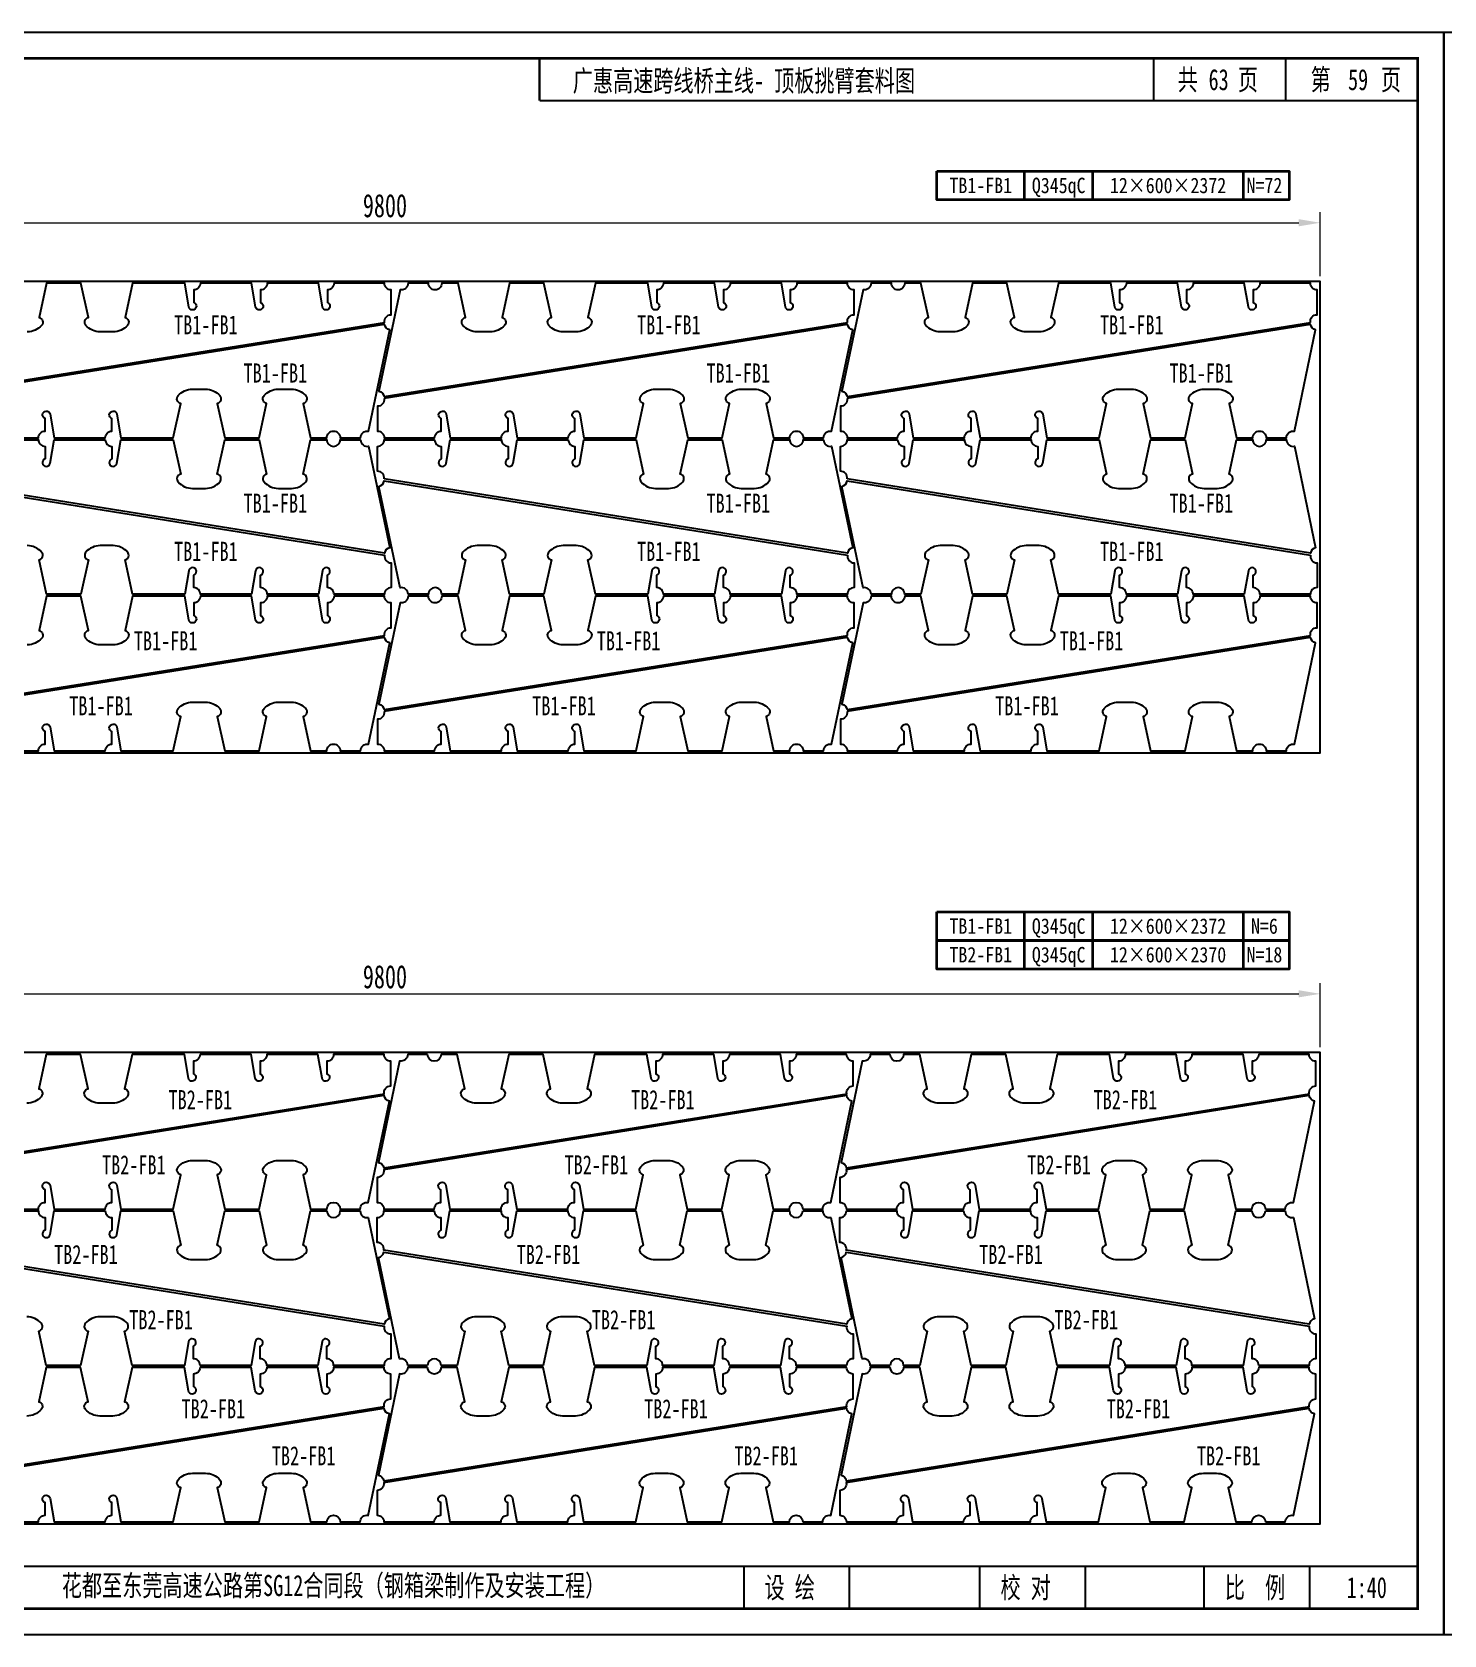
# Model space of a CAD drawing. Extents: x 1629247 to 2251351, y -601856 to -65897.
# Drawn here: x 2119438 to 2126836, y -208085 to -199685 of the extents above; entities that cross this region are included whole.
import ezdxf
from ezdxf.enums import TextEntityAlignment as Align

# ---------------------------------------------------------------- set-up
doc = ezdxf.new("R2010")
doc.units = 0
doc.header["$LTSCALE"] = 2
doc.header["$MEASUREMENT"] = 0
doc.header["$PDMODE"] = 35
doc.header["$PDSIZE"] = 50
doc.layers.get('0').update_dxf_attribs({"linetype": 'CONTINUOUS'})
doc.layers.get('Defpoints').update_dxf_attribs({"linetype": 'CONTINUOUS'})
doc.layers.add('1图框轮廓', color=7, linetype='CONTINUOUS', lineweight=35)
doc.layers.add('A3', color=7, linetype='CONTINUOUS')
doc.styles.add('仿宋', font='仿宋_GB2312_1.ttf', dxfattribs={"width": 0.7})
doc.dimstyles.new('标准标注样式-45', dxfattribs={"dimscale": 45, "dimtxt": 2.7, "dimasz": 2.5, "dimexe": 1.25, "dimexo": 0.625, "dimtad": 1, "dimdec": 0, "dimdsep": 46, "dimtxsty": '仿宋', "dimcen": 2.5, "dimclrd": 3, "dimclre": 3, "dimclrt": 4, "dimazin": 0, "dimtfac": 1, "dimtdec": 0, "dimtmove": 0, "dimatfit": 3, "dimfxl": 1.25, "dimlwd": 13, "dimlwe": 13, "dimarcsym": 0})

# ---------------------------------------------------------------- blocks, each defined once
blk = doc.blocks.new('tukuangA4-')
at = {"layer": 'A3'}
for p, q in [((12951, 10051), (12951, 10327)), ((13814, 10051), (13814, 10327)), ((10266, 173), (10266, 449)), ((10957, 173), (10957, 449)), ((11811, 173), (11811, 449)), ((12502, 173), (12502, 449)), ((13280, 173), (13280, 449)), ((13971, 173), (13971, 449))]:
    blk.add_line(p, q, dxfattribs=at)
blk.add_lwpolyline([(14850, 10500), (14850, 0), (0, 0), (0, 10500)], close=True, dxfattribs=at)
for points, const_width in [([(882, 10327), (14677, 10327), (14677, 173), (882, 173), (882, 10327)], 17.3), ([(8927, 10051), (8927, 10327)], 13.8), ([(8927, 10051), (14677, 10051)], 13.8), ([(882, 449), (14677, 449)], 13.8)]:
    blk.add_lwpolyline(points, dxfattribs=dict(at, const_width=const_width))
at = {"layer": 'A3', "color": 7, "linetype": 'Continuous', "style": '仿宋', "width": 0.7}
for s, p in [('共    页', (13106, 10120)), ('第     页', (13977, 10120)), ('花都至东莞高速公路第SG12合同段（钢箱梁制作及安装工程）', (5798, 255)), ('设 绘', (10401, 242)), ('校 对', (11946, 242)), ('比  例', (13415, 242))]:
    blk.add_text(s, height=138.1, dxfattribs=at).set_placement(p)
blk = doc.blocks.new('*D1124')
at = {"color": 3, "lineweight": 13, "ltscale": 3}
for p, q in [((2116387.2, -200963.1), (2116387.2, -200627.6)), ((2126187.2, -200963.1), (2126187.2, -200627.6))]:
    blk.add_line(p, q, dxfattribs=at)
at = {"color": 3, "linetype": 'ByBlock', "lineweight": 13, "ltscale": 3}
blk.add_line((2116499.7, -200683.8), (2126074.7, -200683.8), dxfattribs=at)
at = {"color": 3, "ltscale": 3}
for points in [[(2116499.7, -200665.1), (2116499.7, -200702.6), (2116387.2, -200683.8)], [(2126074.7, -200665.1), (2126074.7, -200702.6), (2126187.2, -200683.8)]]:
    blk.add_solid(points, dxfattribs=at)
at = {"layer": 'Defpoints', "color": 0, "ltscale": 3}
for p in [(2126187.2, -200683.8), (2116387.2, -200991.2), (2126187.2, -200991.2)]:
    blk.add_point(p, dxfattribs=at)
at = {"color": 4, "ltscale": 3, "insert": (2121287.2, -200595), "char_height": 121.5, "attachment_point": 5, "style": '仿宋'}
blk.add_mtext('9800', dxfattribs=at)
blk = doc.blocks.new('*D1140')
at = {"color": 3, "lineweight": 13, "ltscale": 3}
for p, q in [((2116387.2, -205004), (2116387.2, -204668.5)), ((2126187.2, -205004), (2126187.2, -204668.5))]:
    blk.add_line(p, q, dxfattribs=at)
at = {"color": 3, "linetype": 'ByBlock', "lineweight": 13, "ltscale": 3}
blk.add_line((2116499.7, -204724.8), (2126074.7, -204724.8), dxfattribs=at)
at = {"color": 3, "ltscale": 3}
for points in [[(2116499.7, -204706), (2116499.7, -204743.5), (2116387.2, -204724.8)], [(2126074.7, -204706), (2126074.7, -204743.5), (2126187.2, -204724.8)]]:
    blk.add_solid(points, dxfattribs=at)
at = {"layer": 'Defpoints', "color": 0, "ltscale": 3}
for p in [(2126187.2, -204724.8), (2116387.2, -205032.1), (2126187.2, -205032.1)]:
    blk.add_point(p, dxfattribs=at)
at = {"color": 4, "ltscale": 3, "insert": (2121287.2, -204635.9), "char_height": 121.5, "attachment_point": 5, "style": '仿宋'}
blk.add_mtext('9800', dxfattribs=at)

msp = doc.modelspace()

# ---------------------------------------------------------------- linework, layer by layer
at = {"color": 8, "ltscale": 3}
for points in [[(2116387.2, -203461.2), (2126187.2, -203461.2), (2126187.2, -200991.2), (2116387.2, -200991.2)], [(2116387.2, -207502.1), (2126187.2, -207502.1), (2126187.2, -205032.1), (2116387.2, -205032.1)]]:
    msp.add_lwpolyline(points, close=True, dxfattribs=at)
at = {"color": 1}
for points in [[(2118857.4, -201595.3), (2121284.9, -201206.3, -0.461548), (2121319.4, -201165.8), (2121319.4, -201035.8, -0.414214), (2121284.4, -201000.8), (2121020.4, -201000.8, -0.414214), (2120985.4, -201035.8), (2120985.4, -201101.7, -1.781125), (2120959.7, -201124.2), (2120938.4, -201000.8), (2120670.4, -201000.8, -0.414214), (2120635.4, -201035.8), (2120635.4, -201101.7, -1.781125), (2120609.7, -201124.2), (2120588.4, -201000.8), (2120320.4, -201000.8, -0.414214), (2120285.4, -201035.8), (2120285.4, -201101.7, -1.781125), (2120259.7, -201124.2), (2120238.4, -201000.8), (2119964.4, -201000.8), (2119925.3, -201180.8, -0.571769), (2119938.5, -201221.8, -0.215741), (2119863.4, -201255.8), (2119795.4, -201255.8, -0.215741), (2119720.3, -201221.8, -0.571769), (2119733.5, -201180.8), (2119694.4, -201000.8), (2119514.4, -201000.8), (2119475.3, -201180.8, -0.571769), (2119488.5, -201221.8, -0.215741), (2119413.4, -201255.8)], [(2119203.8, -201810.9), (2119471.8, -201810.9, -0.414214), (2119506.8, -201775.9), (2119506.8, -201710, -1.781125), (2119532.5, -201687.5), (2119553.8, -201810.9), (2119821.8, -201810.9, -0.414214), (2119856.8, -201775.9), (2119856.8, -201710, -1.781125), (2119882.5, -201687.5), (2119903.8, -201810.9), (2120177.8, -201810.9), (2120216.9, -201630.9, -0.571769), (2120203.7, -201589.9, -0.215741), (2120278.8, -201555.9), (2120346.8, -201555.9, -0.215741), (2120421.9, -201589.9, -0.571769), (2120408.7, -201630.9), (2120447.8, -201810.9), (2120627.8, -201810.9), (2120666.9, -201630.9, -0.571769), (2120653.7, -201589.9, -0.215741), (2120728.8, -201555.9), (2120796.8, -201555.9, -0.215741), (2120871.9, -201589.9, -0.571769), (2120858.7, -201630.9), (2120897.8, -201810.9), (2120982.8, -201810.9, -0.414214), (2121017.8, -201775.9, -0.414214), (2121052.8, -201810.9), (2121159.4, -201810.9, -0.475735), (2121201.6, -201776.7), (2121312.3, -201245.2, -0.311127), (2121284.9, -201216.5), (2118857.4, -201605.4, -0.461548)], [(2119203.8, -201820.9), (2119471.8, -201820.9, 0.414214), (2119506.8, -201855.9), (2119506.8, -201921.8, 1.781125), (2119532.5, -201944.3), (2119553.8, -201820.9), (2119821.8, -201820.9, 0.414214), (2119856.8, -201855.9), (2119856.8, -201921.8, 1.781125), (2119882.5, -201944.3), (2119903.8, -201820.9), (2120177.8, -201820.9), (2120216.9, -202000.9, 0.571769), (2120203.7, -202041.9, 0.215741), (2120278.8, -202075.9), (2120346.8, -202075.9, 0.215741), (2120421.9, -202041.9, 0.571769), (2120408.7, -202000.9), (2120447.8, -201820.9), (2120627.8, -201820.9), (2120666.9, -202000.9, 0.571769), (2120653.7, -202041.9, 0.215741), (2120728.8, -202075.9), (2120796.8, -202075.9, 0.215741), (2120871.9, -202041.9, 0.571769), (2120858.7, -202000.9), (2120897.8, -201820.9), (2120982.8, -201820.9, 0.414214), (2121017.8, -201855.9, 0.414214), (2121052.8, -201820.9), (2121159.4, -201820.9, 0.475735), (2121201.6, -201855.2), (2121312.3, -202386.7, 0.311127), (2121284.9, -202415.4), (2118857.4, -202026.5, 0.461548)], [(2118857.4, -202036.6), (2121284.9, -202425.5, 0.461548), (2121319.4, -202466.1), (2121319.4, -202596.1, 0.414214), (2121284.4, -202631.1), (2121020.4, -202631.1, 0.414214), (2120985.4, -202596.1), (2120985.4, -202530.1, 1.781125), (2120959.7, -202507.7), (2120938.4, -202631.1), (2120670.4, -202631.1, 0.414214), (2120635.4, -202596.1), (2120635.4, -202530.1, 1.781125), (2120609.7, -202507.7), (2120588.4, -202631.1), (2120320.4, -202631.1, 0.414214), (2120285.4, -202596.1), (2120285.4, -202530.1, 1.781125), (2120259.7, -202507.7), (2120238.4, -202631.1), (2119964.4, -202631.1), (2119925.3, -202451.1, 0.571769), (2119938.5, -202410, 0.215741), (2119863.4, -202376.1), (2119795.4, -202376.1, 0.215741), (2119720.3, -202410, 0.571769), (2119733.5, -202451.1), (2119694.4, -202631.1), (2119514.4, -202631.1), (2119475.3, -202451.1, 0.571769), (2119488.5, -202410, 0.215741), (2119413.4, -202376.1)], [(2118857.4, -203235.5), (2121284.9, -202846.6, -0.461548), (2121319.4, -202806.1), (2121319.4, -202676.1, -0.414214), (2121284.4, -202641.1), (2121020.4, -202641.1, -0.414214), (2120985.4, -202676.1), (2120985.4, -202742, -1.781125), (2120959.7, -202764.5), (2120938.4, -202641.1), (2120670.4, -202641.1, -0.414214), (2120635.4, -202676.1), (2120635.4, -202742, -1.781125), (2120609.7, -202764.5), (2120588.4, -202641.1), (2120320.4, -202641.1, -0.414214), (2120285.4, -202676.1), (2120285.4, -202742, -1.781125), (2120259.7, -202764.5), (2120238.4, -202641.1), (2119964.4, -202641.1), (2119925.3, -202821.1, -0.571769), (2119938.5, -202862.1, -0.215741), (2119863.4, -202896.1), (2119795.4, -202896.1, -0.215741), (2119720.3, -202862.1, -0.571769), (2119733.5, -202821.1), (2119694.4, -202641.1), (2119514.4, -202641.1), (2119475.3, -202821.1, -0.571769), (2119488.5, -202862.1, -0.215741), (2119413.4, -202896.1)], [(2119203.8, -203451.2), (2119471.8, -203451.2, -0.414214), (2119506.8, -203416.2), (2119506.8, -203350.3, -1.781125), (2119532.5, -203327.8), (2119553.8, -203451.2), (2119821.8, -203451.2, -0.414214), (2119856.8, -203416.2), (2119856.8, -203350.3, -1.781125), (2119882.5, -203327.8), (2119903.8, -203451.2), (2120177.8, -203451.2), (2120216.9, -203271.2, -0.571769), (2120203.7, -203230.2, -0.215741), (2120278.8, -203196.2), (2120346.8, -203196.2, -0.215741), (2120421.9, -203230.2, -0.571769), (2120408.7, -203271.2), (2120447.8, -203451.2), (2120627.8, -203451.2), (2120666.9, -203271.2, -0.571769), (2120653.7, -203230.2, -0.215741), (2120728.8, -203196.2), (2120796.8, -203196.2, -0.215741), (2120871.9, -203230.2, -0.571769), (2120858.7, -203271.2), (2120897.8, -203451.2), (2120982.8, -203451.2, -0.414214), (2121017.8, -203416.2, -0.414214), (2121052.8, -203451.2), (2121159.4, -203451.2, -0.475735), (2121201.6, -203416.9), (2121312.3, -202885.4, -0.311127), (2121284.9, -202856.7), (2118857.4, -203245.6, -0.461548)], [(2118857.4, -205636.9), (2121282.7, -205248.3, -0.461548), (2121317.3, -205207.8), (2121317.3, -205077.8, -0.414214), (2121282.3, -205042.8), (2121018.3, -205042.8, -0.414214), (2120983.3, -205077.8), (2120983.3, -205143.7, -1.781125), (2120957.6, -205166.2), (2120936.3, -205042.8), (2120668.3, -205042.8, -0.414214), (2120633.3, -205077.8), (2120633.3, -205143.7, -1.781125), (2120607.6, -205166.2), (2120586.3, -205042.8), (2120318.3, -205042.8, -0.414214), (2120283.3, -205077.8), (2120283.3, -205143.7, -1.781125), (2120257.6, -205166.2), (2120236.3, -205042.8), (2119962.3, -205042.8), (2119923.2, -205222.8, -0.571769), (2119936.4, -205263.8, -0.215741), (2119861.3, -205297.8), (2119793.3, -205297.8, -0.215741), (2119718.2, -205263.8, -0.571769), (2119731.4, -205222.8), (2119692.3, -205042.8), (2119512.3, -205042.8), (2119473.2, -205222.8, -0.571769), (2119486.4, -205263.8, -0.215741), (2119411.3, -205297.8)], [(2119203.8, -205852.6), (2119471.8, -205852.6, -0.414214), (2119506.8, -205817.6), (2119506.8, -205751.6, -1.781125), (2119532.5, -205729.2), (2119553.8, -205852.6), (2119821.8, -205852.6, -0.414214), (2119856.8, -205817.6), (2119856.8, -205751.6, -1.781125), (2119882.5, -205729.2), (2119903.8, -205852.6), (2120177.8, -205852.6), (2120216.9, -205672.6, -0.571769), (2120203.7, -205631.5, -0.215741), (2120278.8, -205597.6), (2120346.8, -205597.6, -0.215741), (2120421.9, -205631.5, -0.571769), (2120408.7, -205672.6), (2120447.8, -205852.6), (2120627.8, -205852.6), (2120666.9, -205672.6, -0.571769), (2120653.7, -205631.5, -0.215741), (2120728.8, -205597.6), (2120796.8, -205597.6, -0.215741), (2120871.9, -205631.5, -0.571769), (2120858.7, -205672.6), (2120897.8, -205852.6), (2120982.8, -205852.6, -1), (2121052.8, -205852.6), (2121157.4, -205852.6, -0.475735), (2121199.5, -205818.3), (2121310.2, -205287.2, -0.311127), (2121282.7, -205258.4), (2118857.4, -205647, -0.461548)], [(2119203.8, -205862.6), (2119471.8, -205862.6, 0.414214), (2119506.8, -205897.6), (2119506.8, -205963.5, 1.781125), (2119532.5, -205986), (2119553.8, -205862.6), (2119821.8, -205862.6, 0.414214), (2119856.8, -205897.6), (2119856.8, -205963.5, 1.781125), (2119882.5, -205986), (2119903.8, -205862.6), (2120177.8, -205862.6), (2120216.9, -206042.6, 0.571769), (2120203.7, -206083.6, 0.215741), (2120278.8, -206117.6), (2120346.8, -206117.6, 0.215741), (2120421.9, -206083.6, 0.571769), (2120408.7, -206042.6), (2120447.8, -205862.6), (2120627.8, -205862.6), (2120666.9, -206042.6, 0.571769), (2120653.7, -206083.6, 0.215741), (2120728.8, -206117.6), (2120796.8, -206117.6, 0.215741), (2120871.9, -206083.6, 0.571769), (2120858.7, -206042.6), (2120897.8, -205862.6), (2120982.8, -205862.6, 1), (2121052.8, -205862.6), (2121157.4, -205862.6, 0.475735), (2121199.5, -205896.8), (2121310.2, -206427.9, 0.311127), (2121282.7, -206456.7), (2118857.4, -206068.1, 0.461548)], [(2118857.4, -206078.2), (2121282.7, -206466.8, 0.461548), (2121317.3, -206507.3), (2121317.3, -206637.3, 0.414214), (2121282.3, -206672.3), (2121018.3, -206672.3, 0.414214), (2120983.3, -206637.3), (2120983.3, -206571.4, 1.781125), (2120957.6, -206548.9), (2120936.3, -206672.3), (2120668.3, -206672.3, 0.414214), (2120633.3, -206637.3), (2120633.3, -206571.4, 1.781125), (2120607.6, -206548.9), (2120586.3, -206672.3), (2120318.3, -206672.3, 0.414214), (2120283.3, -206637.3), (2120283.3, -206571.4, 1.781125), (2120257.6, -206548.9), (2120236.3, -206672.3), (2119962.3, -206672.3), (2119923.2, -206492.3, 0.571769), (2119936.4, -206451.3, 0.215741), (2119861.3, -206417.3), (2119793.3, -206417.3, 0.215741), (2119718.2, -206451.3, 0.571769), (2119731.4, -206492.3), (2119692.3, -206672.3), (2119512.3, -206672.3), (2119473.2, -206492.3, 0.571769), (2119486.4, -206451.3, 0.215741), (2119411.3, -206417.3)], [(2118857.4, -207276.5), (2121282.7, -206887.9, -0.461548), (2121317.3, -206847.3), (2121317.3, -206717.3, -0.414214), (2121282.3, -206682.3), (2121018.3, -206682.3, -0.414214), (2120983.3, -206717.3), (2120983.3, -206783.3, -1.781125), (2120957.6, -206805.7), (2120936.3, -206682.3), (2120668.3, -206682.3, -0.414214), (2120633.3, -206717.3), (2120633.3, -206783.3, -1.781125), (2120607.6, -206805.7), (2120586.3, -206682.3), (2120318.3, -206682.3, -0.414214), (2120283.3, -206717.3), (2120283.3, -206783.3, -1.781125), (2120257.6, -206805.7), (2120236.3, -206682.3), (2119962.3, -206682.3), (2119923.2, -206862.3, -0.571769), (2119936.4, -206903.3, -0.215741), (2119861.3, -206937.3), (2119793.3, -206937.3, -0.215741), (2119718.2, -206903.3, -0.571769), (2119731.4, -206862.3), (2119692.3, -206682.3), (2119512.3, -206682.3), (2119473.2, -206862.3, -0.571769), (2119486.4, -206903.3, -0.215741), (2119411.3, -206937.3)], [(2119203.8, -207492.1), (2119471.8, -207492.1, -0.414214), (2119506.8, -207457.1), (2119506.8, -207391.2, -1.781125), (2119532.5, -207368.7), (2119553.8, -207492.1), (2119821.8, -207492.1, -0.414214), (2119856.8, -207457.1), (2119856.8, -207391.2, -1.781125), (2119882.5, -207368.7), (2119903.8, -207492.1), (2120177.8, -207492.1), (2120216.9, -207312.1, -0.571769), (2120203.7, -207271.1, -0.215741), (2120278.8, -207237.1), (2120346.8, -207237.1, -0.215741), (2120421.9, -207271.1, -0.571769), (2120408.7, -207312.1), (2120447.8, -207492.1), (2120627.8, -207492.1), (2120666.9, -207312.1, -0.571769), (2120653.7, -207271.1, -0.215741), (2120728.8, -207237.1), (2120796.8, -207237.1, -0.215741), (2120871.9, -207271.1, -0.571769), (2120858.7, -207312.1), (2120897.8, -207492.1), (2120982.8, -207492.1, -1), (2121052.8, -207492.1), (2121157.4, -207492.1, -0.475735), (2121199.5, -207457.9), (2121310.2, -206926.7, -0.311127), (2121282.7, -206898), (2118857.4, -207286.6, -0.461548)]]:
    msp.add_lwpolyline(points, format="xyb", dxfattribs=at)
for points in [[(2123710.5, -201206.3, -0.461548), (2123745, -201165.8), (2123745, -201035.8, -0.414214), (2123710, -201000.8), (2123446, -201000.8, -0.414214), (2123411, -201035.8), (2123411, -201101.7, -1.781125), (2123385.3, -201124.2), (2123364, -201000.8), (2123096, -201000.8, -0.414214), (2123061, -201035.8), (2123061, -201101.7, -1.781125), (2123035.3, -201124.2), (2123014, -201000.8), (2122746, -201000.8, -0.414214), (2122711, -201035.8), (2122711, -201101.7, -1.781125), (2122685.3, -201124.2), (2122664, -201000.8), (2122390, -201000.8), (2122350.9, -201180.8, -0.571769), (2122364.1, -201221.8, -0.215741), (2122289, -201255.8), (2122221, -201255.8, -0.215741), (2122145.9, -201221.8, -0.571769), (2122159.1, -201180.8), (2122120, -201000.8), (2121940, -201000.8), (2121900.9, -201180.8, -0.571769), (2121914.1, -201221.8, -0.215741), (2121839, -201255.8), (2121771, -201255.8, -0.215741), (2121695.9, -201221.8, -0.571769), (2121709.1, -201180.8), (2121670, -201000.8), (2121585, -201000.8, -0.414214), (2121550, -201035.8, -0.414214), (2121515, -201000.8), (2121408.4, -201000.8, -0.475735), (2121366.3, -201035.1), (2121255.5, -201566.5, -0.311127), (2121283, -201595.3)], [(2126136.1, -201206.3, -0.461548), (2126170.6, -201165.8), (2126170.6, -201035.8, -0.414214), (2126135.6, -201000.8), (2125871.6, -201000.8, -0.414214), (2125836.6, -201035.8), (2125836.6, -201101.7, -1.781125), (2125810.9, -201124.2), (2125789.6, -201000.8), (2125521.6, -201000.8, -0.414214), (2125486.6, -201035.8), (2125486.6, -201101.7, -1.781125), (2125460.9, -201124.2), (2125439.6, -201000.8), (2125171.6, -201000.8, -0.414214), (2125136.6, -201035.8), (2125136.6, -201101.7, -1.781125), (2125110.9, -201124.2), (2125089.6, -201000.8), (2124815.6, -201000.8), (2124776.5, -201180.8, -0.571769), (2124789.7, -201221.8, -0.215741), (2124714.6, -201255.8), (2124646.6, -201255.8, -0.215741), (2124571.5, -201221.8, -0.571769), (2124584.8, -201180.8), (2124545.6, -201000.8), (2124365.6, -201000.8), (2124326.5, -201180.8, -0.571769), (2124339.7, -201221.8, -0.215741), (2124264.6, -201255.8), (2124196.6, -201255.8, -0.215741), (2124121.5, -201221.8, -0.571769), (2124134.8, -201180.8), (2124095.6, -201000.8), (2124010.6, -201000.8, -0.414214), (2123975.6, -201035.8, -0.414214), (2123940.6, -201000.8), (2123834, -201000.8, -0.475735), (2123791.9, -201035.1), (2123681.1, -201566.5, -0.311127), (2123708.6, -201595.3)], [(2121283, -201605.4, -0.461548), (2121248.4, -201645.9), (2121248.4, -201775.9, -0.414214), (2121283.4, -201810.9), (2121547.4, -201810.9, -0.414214), (2121582.4, -201775.9), (2121582.4, -201710, -1.781125), (2121608.1, -201687.5), (2121629.4, -201810.9), (2121897.4, -201810.9, -0.414214), (2121932.4, -201775.9), (2121932.4, -201710, -1.781125), (2121958.1, -201687.5), (2121979.4, -201810.9), (2122247.4, -201810.9, -0.414214), (2122282.4, -201775.9), (2122282.4, -201710, -1.781125), (2122308.1, -201687.5), (2122329.4, -201810.9), (2122603.4, -201810.9), (2122642.5, -201630.9, -0.571769), (2122629.3, -201589.9, -0.215741), (2122704.4, -201555.9), (2122772.4, -201555.9, -0.215741), (2122847.5, -201589.9, -0.571769), (2122834.3, -201630.9), (2122873.4, -201810.9), (2123053.4, -201810.9), (2123092.5, -201630.9, -0.571769), (2123079.3, -201589.9, -0.215741), (2123154.4, -201555.9), (2123222.4, -201555.9, -0.215741), (2123297.5, -201589.9, -0.571769), (2123284.3, -201630.9), (2123323.4, -201810.9), (2123408.4, -201810.9, -0.414214), (2123443.4, -201775.9, -0.414214), (2123478.4, -201810.9), (2123585, -201810.9, -0.475735), (2123627.2, -201776.7), (2123737.9, -201245.2, -0.311127), (2123710.5, -201216.5)], [(2123708.6, -201605.4, -0.461548), (2123674, -201645.9), (2123674, -201775.9, -0.414214), (2123709, -201810.9), (2123973, -201810.9, -0.414214), (2124008, -201775.9), (2124008, -201710, -1.781125), (2124033.7, -201687.5), (2124055, -201810.9), (2124323, -201810.9, -0.414214), (2124358, -201775.9), (2124358, -201710, -1.781125), (2124383.7, -201687.5), (2124405, -201810.9), (2124673, -201810.9, -0.414214), (2124708, -201775.9), (2124708, -201710, -1.781125), (2124733.7, -201687.5), (2124755, -201810.9), (2125029, -201810.9), (2125068.1, -201630.9, -0.571769), (2125054.9, -201589.9, -0.215741), (2125130, -201555.9), (2125198, -201555.9, -0.215741), (2125273.1, -201589.9, -0.571769), (2125259.9, -201630.9), (2125299, -201810.9), (2125479, -201810.9), (2125518.1, -201630.9, -0.571769), (2125504.9, -201589.9, -0.215741), (2125580, -201555.9), (2125648, -201555.9, -0.215741), (2125723.1, -201589.9, -0.571769), (2125709.9, -201630.9), (2125749, -201810.9), (2125834, -201810.9, -0.414214), (2125869, -201775.9, -0.414214), (2125904, -201810.9), (2126010.6, -201810.9, -0.475735), (2126052.8, -201776.7), (2126163.5, -201245.2, -0.311127), (2126136.1, -201216.5)], [(2121283, -202026.5, 0.461548), (2121248.4, -201985.9), (2121248.4, -201855.9, 0.414214), (2121283.4, -201820.9), (2121547.4, -201820.9, 0.414214), (2121582.4, -201855.9), (2121582.4, -201921.8, 1.781125), (2121608.1, -201944.3), (2121629.4, -201820.9), (2121897.4, -201820.9, 0.414214), (2121932.4, -201855.9), (2121932.4, -201921.8, 1.781125), (2121958.1, -201944.3), (2121979.4, -201820.9), (2122247.4, -201820.9, 0.414214), (2122282.4, -201855.9), (2122282.4, -201921.8, 1.781125), (2122308.1, -201944.3), (2122329.4, -201820.9), (2122603.4, -201820.9), (2122642.5, -202000.9, 0.571769), (2122629.3, -202041.9, 0.215741), (2122704.4, -202075.9), (2122772.4, -202075.9, 0.215741), (2122847.5, -202041.9, 0.571769), (2122834.3, -202000.9), (2122873.4, -201820.9), (2123053.4, -201820.9), (2123092.5, -202000.9, 0.571769), (2123079.3, -202041.9, 0.215741), (2123154.4, -202075.9), (2123222.4, -202075.9, 0.215741), (2123297.5, -202041.9, 0.571769), (2123284.3, -202000.9), (2123323.4, -201820.9), (2123408.4, -201820.9, 0.414214), (2123443.4, -201855.9, 0.414214), (2123478.4, -201820.9), (2123585, -201820.9, 0.475735), (2123627.2, -201855.2), (2123737.9, -202386.7, 0.311127), (2123710.5, -202415.4)], [(2123708.6, -202026.5, 0.461548), (2123674, -201985.9), (2123674, -201855.9, 0.414214), (2123709, -201820.9), (2123973, -201820.9, 0.414214), (2124008, -201855.9), (2124008, -201921.8, 1.781125), (2124033.7, -201944.3), (2124055, -201820.9), (2124323, -201820.9, 0.414214), (2124358, -201855.9), (2124358, -201921.8, 1.781125), (2124383.7, -201944.3), (2124405, -201820.9), (2124673, -201820.9, 0.414214), (2124708, -201855.9), (2124708, -201921.8, 1.781125), (2124733.7, -201944.3), (2124755, -201820.9), (2125029, -201820.9), (2125068.1, -202000.9, 0.571769), (2125054.9, -202041.9, 0.215741), (2125130, -202075.9), (2125198, -202075.9, 0.215741), (2125273.1, -202041.9, 0.571769), (2125259.9, -202000.9), (2125299, -201820.9), (2125479, -201820.9), (2125518.1, -202000.9, 0.571769), (2125504.9, -202041.9, 0.215741), (2125580, -202075.9), (2125648, -202075.9, 0.215741), (2125723.1, -202041.9, 0.571769), (2125709.9, -202000.9), (2125749, -201820.9), (2125834, -201820.9, 0.414214), (2125869, -201855.9, 0.414214), (2125904, -201820.9), (2126010.6, -201820.9, 0.475735), (2126052.8, -201855.2), (2126163.5, -202386.7, 0.311127), (2126136.1, -202415.4)], [(2123710.5, -202425.5, 0.461548), (2123745, -202466.1), (2123745, -202596.1, 0.414214), (2123710, -202631.1), (2123446, -202631.1, 0.414214), (2123411, -202596.1), (2123411, -202530.1, 1.781125), (2123385.3, -202507.7), (2123364, -202631.1), (2123096, -202631.1, 0.414214), (2123061, -202596.1), (2123061, -202530.1, 1.781125), (2123035.3, -202507.7), (2123014, -202631.1), (2122746, -202631.1, 0.414214), (2122711, -202596.1), (2122711, -202530.1, 1.781125), (2122685.3, -202507.7), (2122664, -202631.1), (2122390, -202631.1), (2122350.9, -202451.1, 0.571769), (2122364.1, -202410, 0.215741), (2122289, -202376.1), (2122221, -202376.1, 0.215741), (2122145.9, -202410, 0.571769), (2122159.1, -202451.1), (2122120, -202631.1), (2121940, -202631.1), (2121900.9, -202451.1, 0.571769), (2121914.1, -202410, 0.215741), (2121839, -202376.1), (2121771, -202376.1, 0.215741), (2121695.9, -202410, 0.571769), (2121709.1, -202451.1), (2121670, -202631.1), (2121585, -202631.1, 0.414214), (2121550, -202596.1, 0.414214), (2121515, -202631.1), (2121408.4, -202631.1, 0.475735), (2121366.3, -202596.8), (2121255.5, -202065.3, 0.311127), (2121283, -202036.6)], [(2126136.1, -202425.5, 0.461548), (2126170.6, -202466.1), (2126170.6, -202596.1, 0.414214), (2126135.6, -202631.1), (2125871.6, -202631.1, 0.414214), (2125836.6, -202596.1), (2125836.6, -202530.1, 1.781125), (2125810.9, -202507.7), (2125789.6, -202631.1), (2125521.6, -202631.1, 0.414214), (2125486.6, -202596.1), (2125486.6, -202530.1, 1.781125), (2125460.9, -202507.7), (2125439.6, -202631.1), (2125171.6, -202631.1, 0.414214), (2125136.6, -202596.1), (2125136.6, -202530.1, 1.781125), (2125110.9, -202507.7), (2125089.6, -202631.1), (2124815.6, -202631.1), (2124776.5, -202451.1, 0.571769), (2124789.7, -202410, 0.215741), (2124714.6, -202376.1), (2124646.6, -202376.1, 0.215741), (2124571.5, -202410, 0.571769), (2124584.8, -202451.1), (2124545.6, -202631.1), (2124365.6, -202631.1), (2124326.5, -202451.1, 0.571769), (2124339.7, -202410, 0.215741), (2124264.6, -202376.1), (2124196.6, -202376.1, 0.215741), (2124121.5, -202410, 0.571769), (2124134.8, -202451.1), (2124095.6, -202631.1), (2124010.6, -202631.1, 0.414214), (2123975.6, -202596.1, 0.414214), (2123940.6, -202631.1), (2123834, -202631.1, 0.475735), (2123791.9, -202596.8), (2123681.1, -202065.3, 0.311127), (2123708.6, -202036.6)], [(2123710.5, -202846.6, -0.461548), (2123745, -202806.1), (2123745, -202676.1, -0.414214), (2123710, -202641.1), (2123446, -202641.1, -0.414214), (2123411, -202676.1), (2123411, -202742, -1.781125), (2123385.3, -202764.5), (2123364, -202641.1), (2123096, -202641.1, -0.414214), (2123061, -202676.1), (2123061, -202742, -1.781125), (2123035.3, -202764.5), (2123014, -202641.1), (2122746, -202641.1, -0.414214), (2122711, -202676.1), (2122711, -202742, -1.781125), (2122685.3, -202764.5), (2122664, -202641.1), (2122390, -202641.1), (2122350.9, -202821.1, -0.571769), (2122364.1, -202862.1, -0.215741), (2122289, -202896.1), (2122221, -202896.1, -0.215741), (2122145.9, -202862.1, -0.571769), (2122159.1, -202821.1), (2122120, -202641.1), (2121940, -202641.1), (2121900.9, -202821.1, -0.571769), (2121914.1, -202862.1, -0.215741), (2121839, -202896.1), (2121771, -202896.1, -0.215741), (2121695.9, -202862.1, -0.571769), (2121709.1, -202821.1), (2121670, -202641.1), (2121585, -202641.1, -0.414214), (2121550, -202676.1, -0.414214), (2121515, -202641.1), (2121408.4, -202641.1, -0.475735), (2121366.3, -202675.3), (2121255.5, -203206.8, -0.311127), (2121283, -203235.5)], [(2126136.1, -202846.6, -0.461548), (2126170.6, -202806.1), (2126170.6, -202676.1, -0.414214), (2126135.6, -202641.1), (2125871.6, -202641.1, -0.414214), (2125836.6, -202676.1), (2125836.6, -202742, -1.781125), (2125810.9, -202764.5), (2125789.6, -202641.1), (2125521.6, -202641.1, -0.414214), (2125486.6, -202676.1), (2125486.6, -202742, -1.781125), (2125460.9, -202764.5), (2125439.6, -202641.1), (2125171.6, -202641.1, -0.414214), (2125136.6, -202676.1), (2125136.6, -202742, -1.781125), (2125110.9, -202764.5), (2125089.6, -202641.1), (2124815.6, -202641.1), (2124776.5, -202821.1, -0.571769), (2124789.7, -202862.1, -0.215741), (2124714.6, -202896.1), (2124646.6, -202896.1, -0.215741), (2124571.5, -202862.1, -0.571769), (2124584.8, -202821.1), (2124545.6, -202641.1), (2124365.6, -202641.1), (2124326.5, -202821.1, -0.571769), (2124339.7, -202862.1, -0.215741), (2124264.6, -202896.1), (2124196.6, -202896.1, -0.215741), (2124121.5, -202862.1, -0.571769), (2124134.8, -202821.1), (2124095.6, -202641.1), (2124010.6, -202641.1, -0.414214), (2123975.6, -202676.1, -0.414214), (2123940.6, -202641.1), (2123834, -202641.1, -0.475735), (2123791.9, -202675.3), (2123681.1, -203206.8, -0.311127), (2123708.6, -203235.5)], [(2121283, -203245.6, -0.461548), (2121248.4, -203286.2), (2121248.4, -203416.2, -0.414214), (2121283.4, -203451.2), (2121547.4, -203451.2, -0.414214), (2121582.4, -203416.2), (2121582.4, -203350.3, -1.781125), (2121608.1, -203327.8), (2121629.4, -203451.2), (2121897.4, -203451.2, -0.414214), (2121932.4, -203416.2), (2121932.4, -203350.3, -1.781125), (2121958.1, -203327.8), (2121979.4, -203451.2), (2122247.4, -203451.2, -0.414214), (2122282.4, -203416.2), (2122282.4, -203350.3, -1.781125), (2122308.1, -203327.8), (2122329.4, -203451.2), (2122603.4, -203451.2), (2122642.5, -203271.2, -0.571769), (2122629.3, -203230.2, -0.215741), (2122704.4, -203196.2), (2122772.4, -203196.2, -0.215741), (2122847.5, -203230.2, -0.571769), (2122834.3, -203271.2), (2122873.4, -203451.2), (2123053.4, -203451.2), (2123092.5, -203271.2, -0.571769), (2123079.3, -203230.2, -0.215741), (2123154.4, -203196.2), (2123222.4, -203196.2, -0.215741), (2123297.5, -203230.2, -0.571769), (2123284.3, -203271.2), (2123323.4, -203451.2), (2123408.4, -203451.2, -0.414214), (2123443.4, -203416.2, -0.414214), (2123478.4, -203451.2), (2123585, -203451.2, -0.475735), (2123627.2, -203416.9), (2123737.9, -202885.4, -0.311127), (2123710.5, -202856.7)], [(2123708.6, -203245.6, -0.461548), (2123674, -203286.2), (2123674, -203416.2, -0.414214), (2123709, -203451.2), (2123973, -203451.2, -0.414214), (2124008, -203416.2), (2124008, -203350.3, -1.781125), (2124033.7, -203327.8), (2124055, -203451.2), (2124323, -203451.2, -0.414214), (2124358, -203416.2), (2124358, -203350.3, -1.781125), (2124383.7, -203327.8), (2124405, -203451.2), (2124673, -203451.2, -0.414214), (2124708, -203416.2), (2124708, -203350.3, -1.781125), (2124733.7, -203327.8), (2124755, -203451.2), (2125029, -203451.2), (2125068.1, -203271.2, -0.571769), (2125054.9, -203230.2, -0.215741), (2125130, -203196.2), (2125198, -203196.2, -0.215741), (2125273.1, -203230.2, -0.571769), (2125259.9, -203271.2), (2125299, -203451.2), (2125479, -203451.2), (2125518.1, -203271.2, -0.571769), (2125504.9, -203230.2, -0.215741), (2125580, -203196.2), (2125648, -203196.2, -0.215741), (2125723.1, -203230.2, -0.571769), (2125709.9, -203271.2), (2125749, -203451.2), (2125834, -203451.2, -0.414214), (2125869, -203416.2, -0.414214), (2125904, -203451.2), (2126010.6, -203451.2, -0.475735), (2126052.8, -203416.9), (2126163.5, -202885.4, -0.311127), (2126136.1, -202856.7)], [(2121510.9, -205042.8), (2121406.3, -205042.8, -0.475735), (2121364.2, -205077), (2121253.5, -205608.2, -0.311127), (2121280.9, -205636.9), (2123706.3, -205248.3, -0.461548), (2123740.9, -205207.8), (2123740.9, -205077.8, -0.414214), (2123705.9, -205042.8), (2123441.9, -205042.8, -0.414214), (2123406.9, -205077.8), (2123406.9, -205143.7, -1.781125), (2123381.2, -205166.2), (2123359.9, -205042.8), (2123091.9, -205042.8, -0.414214), (2123056.9, -205077.8), (2123056.9, -205143.7, -1.781125), (2123031.2, -205166.2), (2123009.9, -205042.8), (2122741.9, -205042.8, -0.414214), (2122706.9, -205077.8), (2122706.9, -205143.7, -1.781125), (2122681.2, -205166.2), (2122659.9, -205042.8), (2122385.9, -205042.8), (2122346.7, -205222.8, -0.571769), (2122360, -205263.8, -0.215741), (2122284.9, -205297.8), (2122216.9, -205297.8, -0.215741), (2122141.7, -205263.8, -0.571769), (2122155, -205222.8), (2122115.9, -205042.8), (2121935.9, -205042.8), (2121896.7, -205222.8, -0.571769), (2121910, -205263.8, -0.215741), (2121834.9, -205297.8), (2121766.9, -205297.8, -0.215741), (2121691.7, -205263.8, -0.571769), (2121705, -205222.8), (2121665.9, -205042.8), (2121580.9, -205042.8, -1)], [(2123934.4, -205042.8), (2123829.9, -205042.8, -0.475735), (2123787.7, -205077), (2123677.1, -205608.2, -0.311127), (2123704.5, -205636.9), (2126129.9, -205248.3, -0.461548), (2126164.4, -205207.8), (2126164.4, -205077.8, -0.414214), (2126129.4, -205042.8), (2125865.4, -205042.8, -0.414214), (2125830.4, -205077.8), (2125830.4, -205143.7, -1.781125), (2125804.7, -205166.2), (2125783.4, -205042.8), (2125515.4, -205042.8, -0.414214), (2125480.4, -205077.8), (2125480.4, -205143.7, -1.781125), (2125454.7, -205166.2), (2125433.4, -205042.8), (2125165.4, -205042.8, -0.414214), (2125130.4, -205077.8), (2125130.4, -205143.7, -1.781125), (2125104.7, -205166.2), (2125083.4, -205042.8), (2124809.4, -205042.8), (2124770.3, -205222.8, -0.571769), (2124783.5, -205263.8, -0.215741), (2124708.4, -205297.8), (2124640.4, -205297.8, -0.215741), (2124565.3, -205263.8, -0.571769), (2124578.6, -205222.8), (2124539.4, -205042.8), (2124359.4, -205042.8), (2124320.3, -205222.8, -0.571769), (2124333.5, -205263.8, -0.215741), (2124258.4, -205297.8), (2124190.4, -205297.8, -0.215741), (2124115.3, -205263.8, -0.571769), (2124128.6, -205222.8), (2124089.4, -205042.8), (2124004.4, -205042.8, -1)], [(2123476.4, -205852.6), (2123580.9, -205852.6, -0.475735), (2123623.1, -205818.3), (2123733.7, -205287.2, -0.311127), (2123706.3, -205258.4), (2121280.9, -205647, -0.461548), (2121246.4, -205687.6), (2121246.4, -205817.6, -0.414214), (2121281.4, -205852.6), (2121545.4, -205852.6, -0.414214), (2121580.4, -205817.6), (2121580.4, -205751.6, -1.781125), (2121606.1, -205729.2), (2121627.4, -205852.6), (2121895.4, -205852.6, -0.414214), (2121930.4, -205817.6), (2121930.4, -205751.6, -1.781125), (2121956.1, -205729.2), (2121977.4, -205852.6), (2122245.4, -205852.6, -0.414214), (2122280.4, -205817.6), (2122280.4, -205751.6, -1.781125), (2122306.1, -205729.2), (2122327.4, -205852.6), (2122601.4, -205852.6), (2122640.5, -205672.6, -0.571769), (2122627.2, -205631.5, -0.215741), (2122702.4, -205597.6), (2122770.4, -205597.6, -0.215741), (2122845.5, -205631.5, -0.571769), (2122832.2, -205672.6), (2122871.4, -205852.6), (2123051.4, -205852.6), (2123090.5, -205672.6, -0.571769), (2123077.2, -205631.5, -0.215741), (2123152.4, -205597.6), (2123220.4, -205597.6, -0.215741), (2123295.5, -205631.5, -0.571769), (2123282.2, -205672.6), (2123321.4, -205852.6), (2123406.4, -205852.6, -1)], [(2125899.9, -205852.6), (2126004.5, -205852.6, -0.475735), (2126046.6, -205818.3), (2126157.3, -205287.2, -0.311127), (2126129.9, -205258.4), (2123704.5, -205647, -0.461548), (2123669.9, -205687.6), (2123669.9, -205817.6, -0.414214), (2123704.9, -205852.6), (2123968.9, -205852.6, -0.414214), (2124003.9, -205817.6), (2124003.9, -205751.6, -1.781125), (2124029.6, -205729.2), (2124050.9, -205852.6), (2124318.9, -205852.6, -0.414214), (2124353.9, -205817.6), (2124353.9, -205751.6, -1.781125), (2124379.6, -205729.2), (2124400.9, -205852.6), (2124668.9, -205852.6, -0.414214), (2124703.9, -205817.6), (2124703.9, -205751.6, -1.781125), (2124729.6, -205729.2), (2124750.9, -205852.6), (2125024.9, -205852.6), (2125064.1, -205672.6, -0.571769), (2125050.8, -205631.5, -0.215741), (2125125.9, -205597.6), (2125193.9, -205597.6, -0.215741), (2125269, -205631.5, -0.571769), (2125255.8, -205672.6), (2125294.9, -205852.6), (2125474.9, -205852.6), (2125514.1, -205672.6, -0.571769), (2125500.8, -205631.5, -0.215741), (2125575.9, -205597.6), (2125643.9, -205597.6, -0.215741), (2125719, -205631.5, -0.571769), (2125705.8, -205672.6), (2125744.9, -205852.6), (2125829.9, -205852.6, -1)], [(2123476.4, -205862.6), (2123580.9, -205862.6, 0.475735), (2123623.1, -205896.8), (2123733.7, -206427.9, 0.311127), (2123706.3, -206456.7), (2121280.9, -206068.1, 0.461548), (2121246.4, -206027.6), (2121246.4, -205897.6, 0.414214), (2121281.4, -205862.6), (2121545.4, -205862.6, 0.414214), (2121580.4, -205897.6), (2121580.4, -205963.5, 1.781125), (2121606.1, -205986), (2121627.4, -205862.6), (2121895.4, -205862.6, 0.414214), (2121930.4, -205897.6), (2121930.4, -205963.5, 1.781125), (2121956.1, -205986), (2121977.4, -205862.6), (2122245.4, -205862.6, 0.414214), (2122280.4, -205897.6), (2122280.4, -205963.5, 1.781125), (2122306.1, -205986), (2122327.4, -205862.6), (2122601.4, -205862.6), (2122640.5, -206042.6, 0.571769), (2122627.2, -206083.6, 0.215741), (2122702.4, -206117.6), (2122770.4, -206117.6, 0.215741), (2122845.5, -206083.6, 0.571769), (2122832.2, -206042.6), (2122871.4, -205862.6), (2123051.4, -205862.6), (2123090.5, -206042.6, 0.571769), (2123077.2, -206083.6, 0.215741), (2123152.4, -206117.6), (2123220.4, -206117.6, 0.215741), (2123295.5, -206083.6, 0.571769), (2123282.2, -206042.6), (2123321.4, -205862.6), (2123406.4, -205862.6, 1)], [(2125899.9, -205862.6), (2126004.5, -205862.6, 0.475735), (2126046.6, -205896.8), (2126157.3, -206427.9, 0.311127), (2126129.9, -206456.7), (2123704.5, -206068.1, 0.461548), (2123669.9, -206027.6), (2123669.9, -205897.6, 0.414214), (2123704.9, -205862.6), (2123968.9, -205862.6, 0.414214), (2124003.9, -205897.6), (2124003.9, -205963.5, 1.781125), (2124029.6, -205986), (2124050.9, -205862.6), (2124318.9, -205862.6, 0.414214), (2124353.9, -205897.6), (2124353.9, -205963.5, 1.781125), (2124379.6, -205986), (2124400.9, -205862.6), (2124668.9, -205862.6, 0.414214), (2124703.9, -205897.6), (2124703.9, -205963.5, 1.781125), (2124729.6, -205986), (2124750.9, -205862.6), (2125024.9, -205862.6), (2125064.1, -206042.6, 0.571769), (2125050.8, -206083.6, 0.215741), (2125125.9, -206117.6), (2125193.9, -206117.6, 0.215741), (2125269, -206083.6, 0.571769), (2125255.8, -206042.6), (2125294.9, -205862.6), (2125474.9, -205862.6), (2125514.1, -206042.6, 0.571769), (2125500.8, -206083.6, 0.215741), (2125575.9, -206117.6), (2125643.9, -206117.6, 0.215741), (2125719, -206083.6, 0.571769), (2125705.8, -206042.6), (2125744.9, -205862.6), (2125829.9, -205862.6, 1)], [(2121510.9, -206672.3), (2121406.3, -206672.3, 0.475735), (2121364.2, -206638.1), (2121253.5, -206106.9, 0.311127), (2121280.9, -206078.2), (2123706.3, -206466.8, 0.461548), (2123740.9, -206507.3), (2123740.9, -206637.3, 0.414214), (2123705.9, -206672.3), (2123441.9, -206672.3, 0.414214), (2123406.9, -206637.3), (2123406.9, -206571.4, 1.781125), (2123381.2, -206548.9), (2123359.9, -206672.3), (2123091.9, -206672.3, 0.414214), (2123056.9, -206637.3), (2123056.9, -206571.4, 1.781125), (2123031.2, -206548.9), (2123009.9, -206672.3), (2122741.9, -206672.3, 0.414214), (2122706.9, -206637.3), (2122706.9, -206571.4, 1.781125), (2122681.2, -206548.9), (2122659.9, -206672.3), (2122385.9, -206672.3), (2122346.7, -206492.3, 0.571769), (2122360, -206451.3, 0.215741), (2122284.9, -206417.3), (2122216.9, -206417.3, 0.215741), (2122141.7, -206451.3, 0.571769), (2122155, -206492.3), (2122115.9, -206672.3), (2121935.9, -206672.3), (2121896.7, -206492.3, 0.571769), (2121910, -206451.3, 0.215741), (2121834.9, -206417.3), (2121766.9, -206417.3, 0.215741), (2121691.7, -206451.3, 0.571769), (2121705, -206492.3), (2121665.9, -206672.3), (2121580.9, -206672.3, 1)], [(2123934.4, -206672.3), (2123829.9, -206672.3, 0.475735), (2123787.7, -206638.1), (2123677.1, -206106.9, 0.311127), (2123704.5, -206078.2), (2126129.9, -206466.8, 0.461548), (2126164.4, -206507.3), (2126164.4, -206637.3, 0.414214), (2126129.4, -206672.3), (2125865.4, -206672.3, 0.414214), (2125830.4, -206637.3), (2125830.4, -206571.4, 1.781125), (2125804.7, -206548.9), (2125783.4, -206672.3), (2125515.4, -206672.3, 0.414214), (2125480.4, -206637.3), (2125480.4, -206571.4, 1.781125), (2125454.7, -206548.9), (2125433.4, -206672.3), (2125165.4, -206672.3, 0.414214), (2125130.4, -206637.3), (2125130.4, -206571.4, 1.781125), (2125104.7, -206548.9), (2125083.4, -206672.3), (2124809.4, -206672.3), (2124770.3, -206492.3, 0.571769), (2124783.5, -206451.3, 0.215741), (2124708.4, -206417.3), (2124640.4, -206417.3, 0.215741), (2124565.3, -206451.3, 0.571769), (2124578.6, -206492.3), (2124539.4, -206672.3), (2124359.4, -206672.3), (2124320.3, -206492.3, 0.571769), (2124333.5, -206451.3, 0.215741), (2124258.4, -206417.3), (2124190.4, -206417.3, 0.215741), (2124115.3, -206451.3, 0.571769), (2124128.6, -206492.3), (2124089.4, -206672.3), (2124004.4, -206672.3, 1)], [(2121510.9, -206682.3), (2121406.3, -206682.3, -0.475735), (2121364.2, -206716.6), (2121253.5, -207247.7, -0.311127), (2121280.9, -207276.5), (2123706.3, -206887.9, -0.461548), (2123740.9, -206847.3), (2123740.9, -206717.3, -0.414214), (2123705.9, -206682.3), (2123441.9, -206682.3, -0.414214), (2123406.9, -206717.3), (2123406.9, -206783.3, -1.781125), (2123381.2, -206805.7), (2123359.9, -206682.3), (2123091.9, -206682.3, -0.414214), (2123056.9, -206717.3), (2123056.9, -206783.3, -1.781125), (2123031.2, -206805.7), (2123009.9, -206682.3), (2122741.9, -206682.3, -0.414214), (2122706.9, -206717.3), (2122706.9, -206783.3, -1.781125), (2122681.2, -206805.7), (2122659.9, -206682.3), (2122385.9, -206682.3), (2122346.7, -206862.3, -0.571769), (2122360, -206903.3, -0.215741), (2122284.9, -206937.3), (2122216.9, -206937.3, -0.215741), (2122141.7, -206903.3, -0.571769), (2122155, -206862.3), (2122115.9, -206682.3), (2121935.9, -206682.3), (2121896.7, -206862.3, -0.571769), (2121910, -206903.3, -0.215741), (2121834.9, -206937.3), (2121766.9, -206937.3, -0.215741), (2121691.7, -206903.3, -0.571769), (2121705, -206862.3), (2121665.9, -206682.3), (2121580.9, -206682.3, -1)], [(2123934.4, -206682.3), (2123829.9, -206682.3, -0.475735), (2123787.7, -206716.6), (2123677.1, -207247.7, -0.311127), (2123704.5, -207276.5), (2126129.9, -206887.9, -0.461548), (2126164.4, -206847.3), (2126164.4, -206717.3, -0.414214), (2126129.4, -206682.3), (2125865.4, -206682.3, -0.414214), (2125830.4, -206717.3), (2125830.4, -206783.3, -1.781125), (2125804.7, -206805.7), (2125783.4, -206682.3), (2125515.4, -206682.3, -0.414214), (2125480.4, -206717.3), (2125480.4, -206783.3, -1.781125), (2125454.7, -206805.7), (2125433.4, -206682.3), (2125165.4, -206682.3, -0.414214), (2125130.4, -206717.3), (2125130.4, -206783.3, -1.781125), (2125104.7, -206805.7), (2125083.4, -206682.3), (2124809.4, -206682.3), (2124770.3, -206862.3, -0.571769), (2124783.5, -206903.3, -0.215741), (2124708.4, -206937.3), (2124640.4, -206937.3, -0.215741), (2124565.3, -206903.3, -0.571769), (2124578.6, -206862.3), (2124539.4, -206682.3), (2124359.4, -206682.3), (2124320.3, -206862.3, -0.571769), (2124333.5, -206903.3, -0.215741), (2124258.4, -206937.3), (2124190.4, -206937.3, -0.215741), (2124115.3, -206903.3, -0.571769), (2124128.6, -206862.3), (2124089.4, -206682.3), (2124004.4, -206682.3, -1)], [(2123476.4, -207492.1), (2123580.9, -207492.1, -0.475735), (2123623.1, -207457.9), (2123733.7, -206926.7, -0.311127), (2123706.3, -206898), (2121280.9, -207286.6, -0.461548), (2121246.4, -207327.1), (2121246.4, -207457.1, -0.414214), (2121281.4, -207492.1), (2121545.4, -207492.1, -0.414214), (2121580.4, -207457.1), (2121580.4, -207391.2, -1.781125), (2121606.1, -207368.7), (2121627.4, -207492.1), (2121895.4, -207492.1, -0.414214), (2121930.4, -207457.1), (2121930.4, -207391.2, -1.781125), (2121956.1, -207368.7), (2121977.4, -207492.1), (2122245.4, -207492.1, -0.414214), (2122280.4, -207457.1), (2122280.4, -207391.2, -1.781125), (2122306.1, -207368.7), (2122327.4, -207492.1), (2122601.4, -207492.1), (2122640.5, -207312.1, -0.571769), (2122627.2, -207271.1, -0.215741), (2122702.4, -207237.1), (2122770.4, -207237.1, -0.215741), (2122845.5, -207271.1, -0.571769), (2122832.2, -207312.1), (2122871.4, -207492.1), (2123051.4, -207492.1), (2123090.5, -207312.1, -0.571769), (2123077.2, -207271.1, -0.215741), (2123152.4, -207237.1), (2123220.4, -207237.1, -0.215741), (2123295.5, -207271.1, -0.571769), (2123282.2, -207312.1), (2123321.4, -207492.1), (2123406.4, -207492.1, -1)], [(2125899.9, -207492.1), (2126004.5, -207492.1, -0.475735), (2126046.6, -207457.9), (2126157.3, -206926.7, -0.311127), (2126129.9, -206898), (2123704.5, -207286.6, -0.461548), (2123669.9, -207327.1), (2123669.9, -207457.1, -0.414214), (2123704.9, -207492.1), (2123968.9, -207492.1, -0.414214), (2124003.9, -207457.1), (2124003.9, -207391.2, -1.781125), (2124029.6, -207368.7), (2124050.9, -207492.1), (2124318.9, -207492.1, -0.414214), (2124353.9, -207457.1), (2124353.9, -207391.2, -1.781125), (2124379.6, -207368.7), (2124400.9, -207492.1), (2124668.9, -207492.1, -0.414214), (2124703.9, -207457.1), (2124703.9, -207391.2, -1.781125), (2124729.6, -207368.7), (2124750.9, -207492.1), (2125024.9, -207492.1), (2125064.1, -207312.1, -0.571769), (2125050.8, -207271.1, -0.215741), (2125125.9, -207237.1), (2125193.9, -207237.1, -0.215741), (2125269, -207271.1, -0.571769), (2125255.8, -207312.1), (2125294.9, -207492.1), (2125474.9, -207492.1), (2125514.1, -207312.1, -0.571769), (2125500.8, -207271.1, -0.215741), (2125575.9, -207237.1), (2125643.9, -207237.1, -0.215741), (2125719, -207271.1, -0.571769), (2125705.8, -207312.1), (2125744.9, -207492.1), (2125829.9, -207492.1, -1)]]:
    msp.add_lwpolyline(points, format="xyb", close=True, dxfattribs=at)
at = {"layer": '1图框轮廓', "color": 30, "ltscale": 3}
for p, q in [((2124638.8, -200563.3), (2124638.8, -200413.3)), ((2124995.3, -200563.3), (2124995.3, -200413.3)), ((2125785.3, -200563.3), (2125785.3, -200413.3)), ((2124638.8, -204444.7), (2124638.8, -204294.7)), ((2124995.3, -204444.7), (2124995.3, -204294.7)), ((2125785.3, -204444.7), (2125785.3, -204294.7)), ((2124638.8, -204594.7), (2124638.8, -204444.7)), ((2124995.3, -204594.7), (2124995.3, -204444.7)), ((2125785.3, -204594.7), (2125785.3, -204444.7))]:
    msp.add_line(p, q, dxfattribs=at)
for points in [[(2124178.8, -200413.3), (2126025.3, -200413.3), (2126025.3, -200563.3), (2124178.8, -200563.3)], [(2124178.8, -204294.7), (2126025.3, -204294.7), (2126025.3, -204444.7), (2124178.8, -204444.7)], [(2124178.8, -204444.7), (2126025.3, -204444.7), (2126025.3, -204594.7), (2124178.8, -204594.7)]]:
    msp.add_lwpolyline(points, close=True, dxfattribs=at)

# ---------------------------------------------------------------- block references
at = {"color": 8, "xscale": 0.8000000000465661, "yscale": 0.7999999999883585, "zscale": 0.8}
for p in [(2114955.6, -208084.6), (2126835.6, -208084.6)]:
    msp.add_blockref('tukuangA4-', p, dxfattribs=at)

# ---------------------------------------------------------------- texts
at = {"color": 7, "style": '仿宋', "width": 0.85}
for s, p in [('TB1-FB1', (2124408.8, -200488.3)), ('Q345qC', (2124817.1, -200488.3)), ('12×600×2372', (2125390.3, -200488.3)), ('N=72 ', (2125918.5, -200488.3)), ('TB1-FB1', (2124408.8, -204369.7)), ('Q345qC', (2124817.1, -204369.7)), ('12×600×2372', (2125390.3, -204369.7)), ('N=6 ', (2125918.5, -204369.7)), ('TB2-FB1', (2124408.8, -204519.7)), ('Q345qC', (2124817.1, -204519.7)), ('12×600×2370', (2125390.3, -204519.7)), ('N=18 ', (2125918.5, -204519.7))]:
    msp.add_text(s, height=81, dxfattribs=at).set_placement(p, align=Align.MIDDLE_CENTER)
at = {"layer": 'A3', "color": 6, "linetype": 'Continuous', "style": '仿宋', "width": 0.7}
for s, height, p in [('广惠高速跨线桥主线- 顶板挑臂套料图', 110.476, (2122271.5, -199995)), ('TB1-FB1', 100, (2120182.4, -201268.9)), ('TB1-FB1', 100, (2122608, -201268.9)), ('TB1-FB1', 100, (2125033.6, -201268.9)), ('TB1-FB1', 100, (2120546.4, -201521.3)), ('TB1-FB1', 100, (2122972, -201521.3)), ('TB1-FB1', 100, (2125397.6, -201521.3)), ('TB1-FB1', 100, (2120546.4, -202203.5)), ('TB1-FB1', 100, (2122972, -202203.5)), ('TB1-FB1', 100, (2125397.6, -202203.5)), ('TB1-FB1', 100, (2120182.4, -202455.9)), ('TB1-FB1', 100, (2122608, -202455.9)), ('TB1-FB1', 100, (2125033.6, -202455.9)), ('TB1-FB1', 100, (2119971.4, -202924.6)), ('TB1-FB1', 100, (2122397, -202924.6)), ('TB1-FB1', 100, (2124822.6, -202924.6)), ('TB1-FB1', 100, (2119633.2, -203265.3)), ('TB1-FB1', 100, (2122058.8, -203265.3)), ('TB1-FB1', 100, (2124484.4, -203265.3)), ('TB2-FB1', 100, (2120153.2, -205329.3)), ('TB2-FB1', 100, (2122576.7, -205329.3)), ('TB2-FB1', 100, (2125000.3, -205329.3)), ('TB2-FB1', 100, (2119804.8, -205670.8)), ('TB2-FB1', 100, (2122228.4, -205670.8)), ('TB2-FB1', 100, (2124652, -205670.8)), ('TB2-FB1', 100, (2119553.8, -206140.6)), ('TB2-FB1', 100, (2121977.4, -206140.6)), ('TB2-FB1', 100, (2124400.9, -206140.6)), ('TB2-FB1', 100, (2119947.7, -206482.4)), ('TB2-FB1', 100, (2122371.2, -206482.4)), ('TB2-FB1', 100, (2124794.8, -206482.4)), ('TB2-FB1', 100, (2120221.6, -206949.3)), ('TB2-FB1', 100, (2122645.2, -206949.3)), ('TB2-FB1', 100, (2125068.7, -206949.3)), ('TB2-FB1', 100, (2120694.4, -207195.8)), ('TB2-FB1', 100, (2123117.9, -207195.8)), ('TB2-FB1', 100, (2125541.5, -207195.8))]:
    msp.add_text(s, height=height, dxfattribs=at).set_placement(p)
at = {"layer": 'A3', "color": 1, "linetype": 'Continuous', "style": '仿宋', "width": 0.7}
for s, p in [('63', (2125602.6, -199988.9)), ('59', (2126333.3, -199988.9))]:
    msp.add_text(s, height=110.48, dxfattribs=at).set_placement(p)
at = {"layer": 'A3', "color": 7, "linetype": 'Continuous', "style": '仿宋', "width": 0.7}
msp.add_text('1:40', height=110.48, dxfattribs=at).set_placement((2126326.2, -207891.3))

# ---------------------------------------------------------------- dimensions: what is measured, and where the dimension line sits
at = {"color": 8, "ltscale": 3}
for base, p1, p2, picture, middle in [((2126187.2, -200683.8), (2116387.2, -200991.2), (2126187.2, -200991.2), '*D1124', (2121287.2, -200595)), ((2126187.2, -204724.8), (2116387.2, -205032.1), (2126187.2, -205032.1), '*D1140', (2121287.2, -204635.9))]:
    dim = msp.add_linear_dim(base=base, p1=p1, p2=p2, dimstyle='标准标注样式-45', dxfattribs=at)
    dim.commit()
    dim.dimension.update_dxf_attribs({"geometry": picture, "text_midpoint": middle})

doc.saveas('drawing.dxf')
